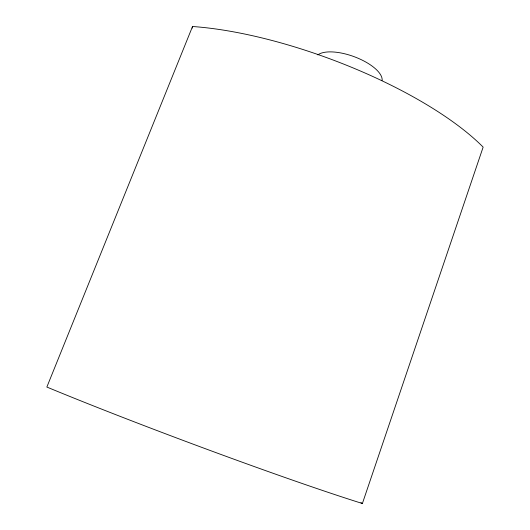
<?xml version="1.0" encoding="UTF-8"?>
<svg xmlns="http://www.w3.org/2000/svg" width="530" height="530" viewBox="0 0 530 530"><rect width="100%" height="100%" fill="white"/><g stroke="black" fill="none" stroke-linecap="round" stroke-linejoin="round"><path stroke-width="0.79" d="M192.231 28.123L192.529 26.5A210.788 68.343 20.5 0 1 483.141 147.115L362.394 503.5A223.461 8.513 20.5 0 1 46.859 387.046L192.529 26.5M360.95 502.698L362.394 503.5M317.868 54.888A35.218 14.264 19.9 0 1 355.981 57.379A35.218 14.264 19.9 0 1 382.13 80.394"/></g></svg>
